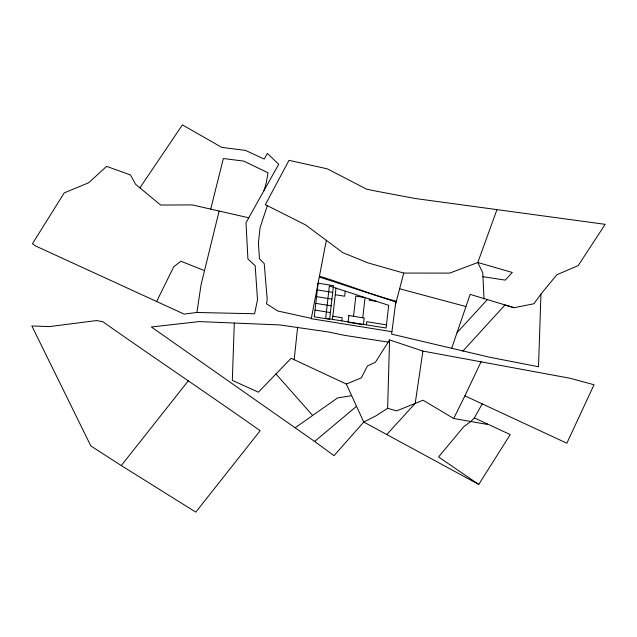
<?xml version="1.0" encoding="UTF-8"?>
<svg xmlns="http://www.w3.org/2000/svg" width="637" height="637" viewBox="0 0 637 637"><rect width="100%" height="100%" fill="white"/><g stroke="black" fill="none" stroke-linecap="round" stroke-linejoin="round"><path stroke-width="0.96" d="M482.934 276.721L505.268 280.113L512.291 272.461L477.806 262.5L449.714 273.106L403.747 273.074L367.995 262.898L342.833 252.658L305.585 224.925L265.35 204.652L289.015 160.341L327.354 168.845L366.386 189.062L375.742 191.068L415.173 198.497L605.15 224.335L578.197 265.605L556.842 274.762L540.956 294.071L538.512 366.753L489.327 357.174L391.588 334.114L395.8 301.97L319.288 276.999M387.63 408.301L389.573 339.935L422.912 351.075L569.996 378.251L594.018 384.74L566.866 443.217L464.922 395.848L453.671 418.477L423.064 400.227L396.628 410.881L387.63 408.301L376.109 415.77L363.751 422.044L334.011 455.678L314.622 441.457L151.343 326.98L199.246 321.581L279.826 324.942L328.342 331.957L344.506 335.341L388.18 342.133M234.297 323.039L232.322 380.369L258.399 392.193L291.125 358.265L346.353 384.063L363.751 422.044L478.729 484.438L510.245 434.593L474.342 417.912L470.831 421.511L463.704 426.758L438.574 456.968L478.729 484.438M294.183 359.698L297.614 327.275M332.458 319.376L336.017 288.131M341.846 320.889L342.204 317.752L332.817 316.239M345.238 291.141L344.657 296.229L335.269 294.716M353.535 316.294L355.836 296.117L365.057 297.606L362.756 317.783M366.426 324.854L366.785 321.717L386.468 324.886M369.372 299.016L369.237 300.194L376.642 301.389M139.893 187.867L182.413 124.884L221.787 147.394L245.532 150.412L264.212 159.075L267.365 153.398L278.711 164.258L248.772 217.798L192.294 204.923L160.667 205.05L135.585 184.3L130.45 174.92L106.594 166.376L88.694 182.739L64.218 192.892L32.439 243.732L35.68 246.025L184.133 314.097L196.929 312.464L201.029 284.93L219.12 211.038M422.912 351.075L415.197 403.364L386.77 434.538M403.747 273.074L395.426 304.836M326.351 240.268L311.27 318.699L391.906 331.702M210.712 209.119L223.356 158.525L243.724 161.105L268.026 172.77L266.226 182.954L263.949 190.718M267.325 205.647L260.079 227.696L258.423 242.912L259.466 258.773L264.228 263.63L267.214 299.374L266.505 303.801L277.772 311.007L311.334 318.357M451.569 348.622L470.146 294.374L514.155 307.695L533.862 303.761L540.956 294.071M496.987 209.557L477.806 262.5L482.742 272.732L484.009 298.896M464.922 395.848L481.182 361.521M156.63 301.484L173.766 266.712L180.892 261.242L204.533 270.621M248.772 217.798L245.993 222.807L247.92 258.956L255.182 265.748L257.507 299.78L254.601 313.77L196.929 312.464M474.342 417.912L482.225 403.882M389.573 339.935L375.448 362.206L367.453 365.98L361.306 377.868L346.353 384.063M188.321 380.799L121.293 465.567L90.852 445.964L31.85 325.961L49.256 326.606L96.713 320.554L102.923 321.773C155.03 358.52 208.044 393.889 260.151 430.716L195.798 512.116L121.293 465.567M462.82 351.17L504.942 305.012L514.155 307.695M456.968 332.737L487.178 299.82M314.622 441.457L356.354 406.43M295.114 427.785L337.634 397.894L351.56 395.704M487.48 424.019L486.349 424.25L453.671 418.477M317.33 289.915L332.697 292.391M316.565 296.635L331.925 299.119M315.801 303.363L331.16 305.84M315.028 310.092L330.396 312.568M399.702 288.792L465.886 306.532M396.509 301.333C370.344 294.382 345.318 284.054 319.44 276.203M275.972 373.983L312.64 415.443M318.094 283.186L314.264 316.812L329.632 319.296L333.462 285.663L318.094 283.186M329.369 285.957L325.682 318.285L386.11 328.023L388.697 305.322L329.369 285.957M348.829 315.538L348.065 322.266L363.432 324.743L364.197 318.014L348.829 315.538"/></g></svg>
